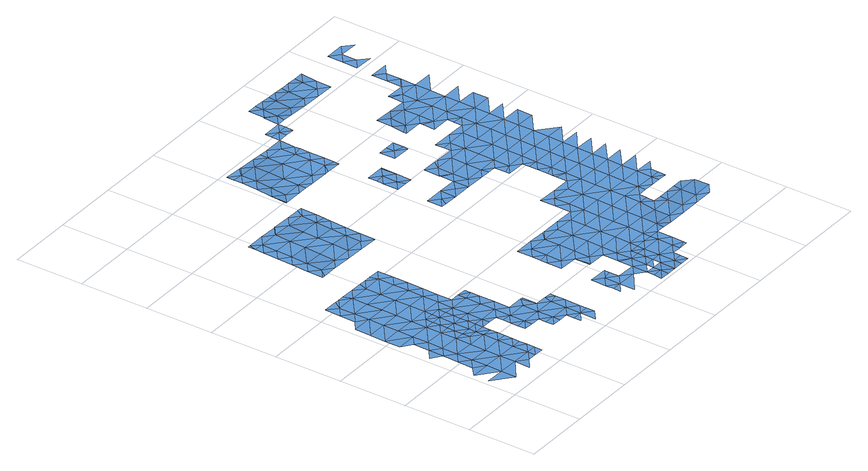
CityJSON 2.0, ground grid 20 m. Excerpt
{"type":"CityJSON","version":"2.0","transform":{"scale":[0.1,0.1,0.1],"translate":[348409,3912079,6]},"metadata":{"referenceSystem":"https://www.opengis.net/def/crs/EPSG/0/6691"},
"CityObjects":{
"waterbody1":{"type":"WaterBody","attributes":{"name":"7","class":"1140","function":"1","WaterBodyRiverFloodingRiskAttribute.description":"4","WaterBodyRiverFloodingRiskAttribute.rankOrg":"1","WaterBodyRiverFloodingRiskAttribute.adminType":"2","WaterBodyRiverFloodingRiskAttribute.scale":"L2"},"geometry":[{"type":"MultiSurface","lod":"1","boundaries":[[[0,1,2]],[[3,4,5]],[[4,1,5]],[[5,6,3]],[[0,7,1]],[[8,3,6]],[[9,10,11]],[[1,12,5]],[[10,8,13]],[[8,6,13]],[[11,10,14]],[[10,13,14]],[[6,5,12]],[[1,7,12]],[[15,16,17]],[[11,18,19]],[[20,21,7]],[[11,14,18]],[[13,6,22]],[[15,19,16]],[[6,12,22]],[[16,23,17]],[[17,24,25]],[[19,18,16]],[[21,26,7]],[[23,24,17]],[[7,26,12]],[[13,22,27]],[[14,13,28]],[[14,29,18]],[[13,27,28]],[[30,16,18]],[[12,31,22]],[[32,25,33]],[[21,34,26]],[[29,14,28]],[[29,30,18]],[[35,12,26]],[[32,33,36]],[[25,24,33]],[[37,28,27]],[[34,38,26]],[[23,16,30]],[[39,24,23]],[[12,35,31]],[[40,38,34]],[[41,37,27]],[[27,22,41]],[[30,39,23]],[[38,42,26]],[[26,42,35]],[[43,44,28]],[[28,44,29]],[[45,36,46]],[[36,33,46]],[[28,37,43]],[[47,33,24]],[[22,31,41]],[[42,48,35]],[[48,49,35]],[[35,49,31]],[[50,51,29]],[[52,45,53]],[[45,46,53]],[[29,44,50]],[[54,46,33]],[[30,29,51]],[[55,37,41]],[[49,56,31]],[[24,39,47]],[[51,57,30]],[[58,39,30]],[[56,59,31]],[[57,58,30]],[[41,31,59]],[[60,55,41]],[[52,53,61]],[[59,60,41]],[[33,47,54]],[[60,62,55]],[[63,47,39]],[[64,39,58]],[[61,53,65]],[[46,54,66]],[[53,46,67]],[[53,67,65]],[[68,54,47]],[[46,66,67]],[[64,58,69]],[[63,39,64]],[[62,70,71]],[[68,66,54]],[[72,65,67]],[[73,71,70]],[[62,74,70]],[[69,75,64]],[[68,47,63]],[[66,76,67]],[[77,78,79]],[[77,73,78]],[[73,70,78]],[[74,80,70]],[[72,67,81]],[[75,82,64]],[[78,83,79]],[[83,75,84]],[[85,86,87]],[[64,88,63]],[[84,79,83]],[[66,68,76]],[[89,85,87]],[[86,90,87]],[[83,82,75]],[[91,70,80]],[[92,89,87]],[[93,89,92]],[[81,67,94]],[[67,76,94]],[[80,93,92]],[[90,95,87]],[[78,70,91]],[[68,63,88]],[[78,96,83]],[[64,82,88]],[[68,97,76]],[[91,80,92]],[[98,81,94]],[[83,99,82]],[[97,68,88]],[[100,101,102]],[[78,91,96]],[[103,91,92]],[[104,88,82]],[[95,100,102]],[[101,105,102]],[[106,98,94]],[[92,87,107]],[[87,95,107]],[[83,108,99]],[[108,83,96]],[[109,103,92]],[[107,109,92]],[[82,99,104]],[[76,97,110]],[[94,76,111]],[[112,97,88]],[[95,102,107]],[[105,113,102]],[[114,91,103]],[[111,76,110]],[[112,88,104]],[[96,91,114]],[[115,99,108]],[[106,94,111]],[[114,116,96]],[[112,117,97]],[[96,116,108]],[[118,119,113]],[[110,97,117]],[[120,115,108]],[[118,121,119]],[[109,122,103]],[[123,106,111]],[[124,111,110]],[[107,102,125]],[[117,124,110]],[[102,113,125]],[[120,108,116]],[[109,107,126]],[[127,115,120]],[[128,129,119]],[[113,119,125]],[[124,130,111]],[[109,126,122]],[[123,111,130]],[[126,107,131]],[[107,125,131]],[[129,132,119]],[[133,125,119]],[[132,133,119]],[[122,126,134]],[[131,135,126]],[[136,131,125]],[[133,136,125]],[[137,135,131]],[[137,131,136]],[[138,135,137]],[[139,140,141]],[[140,139,142]],[[139,143,142]],[[144,142,143]],[[139,145,143]],[[146,144,143]],[[139,147,148]],[[145,149,143]],[[149,146,143]],[[139,148,145]],[[150,151,152]],[[153,154,152]],[[150,155,151]],[[153,152,151]],[[156,145,148]],[[157,154,153]],[[153,158,157]],[[157,158,159]],[[160,155,161]],[[148,162,156]],[[163,153,151]],[[160,164,155]],[[165,164,160]],[[151,155,166]],[[153,163,158]],[[156,162,167]],[[159,158,168]],[[155,164,166]],[[156,169,170]],[[151,166,163]],[[170,169,171]],[[156,167,169]],[[172,173,167]],[[174,165,171]],[[165,175,164]],[[176,166,164]],[[168,158,177]],[[158,163,177]],[[173,178,167]],[[167,178,169]],[[171,169,174]],[[175,176,164]],[[174,175,165]],[[178,179,169]],[[166,180,163]],[[179,181,169]],[[169,181,174]],[[163,180,177]],[[168,177,182]],[[180,166,176]],[[181,183,174]],[[182,177,184]],[[184,177,185]],[[175,174,186]],[[175,187,176]],[[177,180,185]],[[181,188,183]],[[186,187,175]],[[187,180,176]],[[174,183,186]],[[188,189,183]],[[190,184,185]],[[180,191,185]],[[189,192,183]],[[193,186,183]],[[191,190,185]],[[194,195,196]],[[180,187,197]],[[196,195,198]],[[191,180,197]],[[192,189,199]],[[187,186,193]],[[183,192,193]],[[200,198,195]],[[195,194,201]],[[193,202,187]],[[199,203,192]],[[204,190,191]],[[197,187,205]],[[195,201,200]],[[205,187,202]],[[205,206,197]],[[192,207,193]],[[191,197,206]],[[201,208,200]],[[192,203,209]],[[210,208,201]],[[211,202,193]],[[212,209,203]],[[204,191,206]],[[207,192,209]],[[208,213,200]],[[207,211,193]],[[214,215,204]],[[216,205,202]],[[206,214,204]],[[212,217,209]],[[214,218,215]],[[215,218,219]],[[208,210,213]],[[217,220,209]],[[221,207,209]],[[202,211,216]],[[222,214,206]],[[206,205,223]],[[218,224,219]],[[220,221,209]],[[223,205,216]],[[213,210,225]],[[223,222,206]],[[226,211,207]],[[214,222,218]],[[227,228,213]],[[229,220,217]],[[210,230,225]],[[228,227,231]],[[227,213,225]],[[232,233,231]],[[227,232,231]],[[222,234,218]],[[218,234,224]],[[207,221,226]],[[230,235,225]],[[216,211,236]],[[237,227,225]],[[236,211,226]],[[238,222,223]],[[239,221,220]],[[240,233,232]],[[241,220,229]],[[223,216,238]],[[242,232,227]],[[243,235,230]],[[221,244,226]],[[245,224,234]],[[216,236,238]],[[237,242,227]],[[246,234,222]],[[225,235,237]],[[238,247,222]],[[248,236,226]],[[240,232,249]],[[250,248,226]],[[239,220,241]],[[221,239,244]],[[250,226,244]],[[251,235,243]],[[229,252,241]],[[246,245,234]],[[249,232,242]],[[246,222,247]],[[253,254,255]],[[256,237,235]],[[251,256,235]],[[257,244,239]],[[258,236,248]],[[238,236,258]],[[251,255,254]],[[259,249,242]],[[246,260,245]],[[241,261,239]],[[254,256,251]],[[239,262,257]],[[263,242,237]],[[256,264,237]],[[265,245,260]],[[258,248,266]],[[241,252,267]],[[268,265,260]],[[254,253,269]],[[268,270,271]],[[272,238,258]],[[261,262,239]],[[273,246,247]],[[247,238,274]],[[271,270,275]],[[270,268,260]],[[266,276,258]],[[274,238,272]],[[241,267,261]],[[277,278,275]],[[263,237,264]],[[242,263,259]],[[269,279,254]],[[252,280,267]],[[246,281,260]],[[278,277,269]],[[254,282,256]],[[277,275,270]],[[273,281,246]],[[279,282,254]],[[283,272,258]],[[247,274,273]],[[284,285,259]],[[286,262,261]],[[277,279,269]],[[287,264,256]],[[260,288,270]],[[285,284,289]],[[290,283,258]],[[280,291,267]],[[258,276,290]],[[259,263,284]],[[287,263,264]],[[292,290,276]],[[272,293,274]],[[291,294,267]],[[283,293,272]],[[286,261,295]],[[287,256,282]],[[260,281,288]],[[261,267,294]],[[274,296,273]],[[277,270,297]],[[277,298,279]],[[263,299,284]],[[261,294,295]],[[292,300,290]],[[289,284,301]],[[293,296,274]],[[302,299,263]],[[303,304,305]],[[270,288,297]],[[306,282,279]],[[302,263,287]],[[300,307,290]],[[273,308,281]],[[303,309,304]],[[307,310,290]],[[290,310,283]],[[296,308,273]],[[298,306,279]],[[311,303,305]],[[277,297,298]],[[303,312,309]],[[301,284,299]],[[282,313,287]],[[309,312,314]],[[308,315,281]],[[310,316,283]],[[317,293,283]],[[288,281,315]],[[312,318,314]],[[315,319,288]],[[320,296,293]],[[321,301,299]],[[282,306,313]],[[297,288,319]],[[322,312,303]],[[302,287,323]],[[302,324,299]],[[325,303,311]],[[326,327,328]],[[323,324,302]],[[311,326,328]],[[325,322,303]],[[287,313,323]],[[298,297,329]],[[324,321,299]],[[325,311,328]],[[329,297,319]],[[329,330,298]],[[328,327,331]],[[332,315,308]],[[312,322,318]],[[308,296,333]],[[306,298,330]],[[306,334,313]],[[330,334,306]],[[335,319,315]],[[313,336,323]],[[337,338,331]],[[337,321,338]],[[321,324,338]],[[339,322,325]],[[340,318,322]],[[328,331,341]],[[325,328,339]],[[341,331,338]],[[336,313,334]],[[324,323,336]],[[339,328,341]],[[342,338,324]],[[329,319,343]],[[330,329,343]],[[344,342,324]],[[342,341,338]],[[322,345,340]],[[346,334,330]],[[345,322,339]],[[324,336,344]],[[347,336,334]],[[340,348,349]],[[349,348,350]],[[346,347,334]],[[340,345,348]],[[351,345,339]],[[352,341,342]],[[336,353,344]],[[339,341,351]],[[351,341,352]],[[354,350,348]],[[351,355,345]],[[356,352,342]],[[342,344,357]],[[358,354,348]],[[348,345,358]],[[357,356,342]],[[359,351,352]],[[345,355,358]],[[354,360,361]],[[361,360,362]],[[354,358,360]],[[355,363,358]],[[364,365,366]],[[364,362,365]],[[362,360,365]],[[367,368,369]],[[366,365,370]],[[371,368,367]],[[372,373,369]],[[369,368,372]],[[373,372,374]],[[375,374,372]]]}]},
"waterbody2":{"type":"WaterBody","attributes":{"name":"7","class":"1140","function":"1","WaterBodyRiverFloodingRiskAttribute.description":"4","WaterBodyRiverFloodingRiskAttribute.rankOrg":"2","WaterBodyRiverFloodingRiskAttribute.adminType":"2","WaterBodyRiverFloodingRiskAttribute.scale":"L2"},"geometry":[{"type":"MultiSurface","lod":"1","boundaries":[[[58,57,376]],[[43,377,44]],[[71,55,62]],[[71,73,377]],[[57,51,376]],[[378,376,51]],[[44,377,378]],[[50,44,378]],[[79,84,376]],[[55,43,37]],[[43,55,377]],[[71,377,55]],[[378,79,376]],[[77,79,378]],[[51,50,378]],[[376,75,69]],[[69,58,376]],[[378,73,77]],[[378,377,73]],[[84,75,376]]]}]},
"waterbody3":{"type":"WaterBody","attributes":{"name":"7","class":"1140","function":"1","WaterBodyRiverFloodingRiskAttribute.description":"4","WaterBodyRiverFloodingRiskAttribute.rankOrg":"1","WaterBodyRiverFloodingRiskAttribute.adminType":"2","WaterBodyRiverFloodingRiskAttribute.scale":"L2"},"geometry":[{"type":"MultiSurface","lod":"1","boundaries":[[[379,380,381]],[[382,383,379]],[[384,382,379]],[[385,382,384]],[[381,386,379]],[[387,388,385]],[[388,387,389]],[[387,390,389]],[[391,392,393]],[[390,394,389]],[[379,395,384]],[[387,385,384]],[[396,397,387]],[[398,399,400]],[[398,401,402]],[[395,379,403]],[[402,399,398]],[[404,399,402]],[[405,404,402]],[[406,405,402]],[[406,402,401]],[[401,407,406]],[[408,409,386]],[[410,411,409]],[[401,411,407]],[[386,403,379]],[[411,410,412]],[[391,407,412]],[[393,413,407]],[[414,399,404]],[[415,399,414]],[[415,416,399]],[[416,415,417]],[[418,417,415]],[[419,415,414]],[[386,411,403]],[[401,403,411]],[[403,401,395]],[[398,395,401]],[[387,384,395]],[[396,387,395]],[[411,412,407]],[[407,413,406]],[[406,413,405]],[[399,416,400]],[[416,417,420]],[[418,415,419]],[[407,391,393]],[[380,379,383]],[[396,395,398]],[[396,398,400]],[[396,400,416]],[[416,397,396]],[[416,420,397]],[[421,397,420]],[[390,421,394]],[[421,390,397]],[[397,390,387]],[[381,408,386]],[[408,381,422]],[[422,381,423]],[[423,381,380]],[[386,409,411]]]}]},
"waterbody4":{"type":"WaterBody","attributes":{"name":"7","class":"1140","function":"1","WaterBodyRiverFloodingRiskAttribute.description":"4","WaterBodyRiverFloodingRiskAttribute.rankOrg":"2","WaterBodyRiverFloodingRiskAttribute.adminType":"2","WaterBodyRiverFloodingRiskAttribute.scale":"L2"},"geometry":[{"type":"MultiSurface","lod":"1","boundaries":[[[424,425,426]],[[427,189,188]],[[189,427,428]],[[427,429,428]],[[429,427,178]],[[179,178,427]],[[179,427,181]],[[173,429,178]],[[173,430,429]],[[431,428,432]],[[203,428,431]],[[428,203,199]],[[430,172,433]],[[425,429,430]],[[425,434,429]],[[435,432,434]],[[436,425,437]],[[434,432,429]],[[425,430,426]],[[433,426,430]],[[428,429,432]],[[199,189,428]],[[188,181,427]],[[436,434,425]],[[438,435,439]],[[435,438,432]],[[440,426,433]],[[438,431,432]],[[441,442,433]],[[433,442,440]],[[172,162,433]],[[162,441,433]],[[424,437,425]]]}]},
"waterbody5":{"type":"WaterBody","attributes":{"name":"7","class":"1140","function":"1","WaterBodyRiverFloodingRiskAttribute.description":"4","WaterBodyRiverFloodingRiskAttribute.rankOrg":"1","WaterBodyRiverFloodingRiskAttribute.adminType":"2","WaterBodyRiverFloodingRiskAttribute.scale":"L2"},"geometry":[{"type":"MultiSurface","lod":"1","boundaries":[[[443,444,445]],[[443,445,446]],[[443,446,447]],[[447,446,448]],[[449,447,448]],[[450,447,449]],[[451,450,449]],[[452,450,451]],[[453,452,451]],[[445,448,446]],[[454,455,456]],[[457,458,459]],[[458,457,460]],[[461,455,454]],[[461,454,462]],[[445,462,454]],[[460,463,458]],[[464,458,465]],[[447,450,464]],[[466,464,450]],[[466,450,467]],[[468,454,456]],[[467,450,452]],[[464,469,447]],[[470,445,444]],[[469,443,447]],[[471,451,449]],[[472,449,448]],[[470,462,445]],[[473,470,444]],[[473,444,474]],[[471,453,451]],[[458,463,475]],[[459,458,464]],[[466,459,464]],[[465,458,475]],[[476,474,477]],[[445,454,448]],[[465,475,478]],[[468,472,448]],[[478,479,465]],[[479,478,480]],[[479,480,477]],[[479,477,444]],[[479,444,443]],[[481,449,472]],[[481,471,449]],[[468,448,454]],[[464,465,469]],[[465,443,469]],[[465,479,443]],[[477,474,444]],[[477,480,476]],[[476,480,482]]]}]},
"waterbody6":{"type":"WaterBody","attributes":{"name":"7","class":"1140","function":"1","WaterBodyRiverFloodingRiskAttribute.description":"4","WaterBodyRiverFloodingRiskAttribute.rankOrg":"1","WaterBodyRiverFloodingRiskAttribute.adminType":"2","WaterBodyRiverFloodingRiskAttribute.scale":"L2"},"geometry":[{"type":"MultiSurface","lod":"1","boundaries":[[[483,484,485]],[[486,487,488]],[[488,487,489]],[[487,490,489]],[[484,491,485]],[[483,492,493]],[[492,487,486]],[[485,490,487]],[[490,485,491]],[[483,485,492]],[[492,485,487]]]}]},
"waterbody7":{"type":"WaterBody","attributes":{"name":"7","class":"1140","function":"1","WaterBodyRiverFloodingRiskAttribute.description":"4","WaterBodyRiverFloodingRiskAttribute.rankOrg":"1","WaterBodyRiverFloodingRiskAttribute.adminType":"2","WaterBodyRiverFloodingRiskAttribute.scale":"L2"},"geometry":[{"type":"MultiSurface","lod":"1","boundaries":[[[494,495,496]],[[496,497,494]],[[494,453,498]],[[497,453,494]],[[499,494,500]],[[494,499,495]],[[498,500,494]]]}]},
"waterbody8":{"type":"WaterBody","attributes":{"name":"7","class":"1140","function":"1","WaterBodyRiverFloodingRiskAttribute.description":"4","WaterBodyRiverFloodingRiskAttribute.rankOrg":"1","WaterBodyRiverFloodingRiskAttribute.adminType":"2","WaterBodyRiverFloodingRiskAttribute.scale":"L2"},"geometry":[{"type":"MultiSurface","lod":"1","boundaries":[[[501,502,503]],[[501,504,502]],[[501,505,504]],[[503,506,501]],[[507,501,506]],[[507,505,501]]]}]},
"waterbody9":{"type":"WaterBody","attributes":{"name":"7","class":"1140","function":"1","WaterBodyRiverFloodingRiskAttribute.description":"4","WaterBodyRiverFloodingRiskAttribute.rankOrg":"1","WaterBodyRiverFloodingRiskAttribute.adminType":"2","WaterBodyRiverFloodingRiskAttribute.scale":"L2"},"geometry":[{"type":"MultiSurface","lod":"1","boundaries":[[[508,509,510]],[[511,512,509]],[[511,513,512]],[[514,515,495]],[[513,516,512]],[[509,512,510]],[[517,518,519]],[[520,517,519]],[[519,521,520]],[[519,522,521]],[[523,522,519]],[[524,518,517]],[[524,525,518]],[[526,527,510]],[[528,526,529]],[[529,515,514]],[[530,523,527]],[[518,527,523]],[[527,518,510]],[[508,510,525]],[[531,523,530]],[[495,515,532]],[[525,510,518]],[[526,528,527]],[[529,526,515]],[[515,526,512]],[[510,512,526]],[[515,512,516]],[[532,515,516]],[[523,531,522]],[[528,530,527]],[[519,518,523]]]}]}
},
"vertices":[
[66,42,6],[67,88,6],[10,89,6],[39,158,6],[11,135,6],[68,134,6],[68,180,6],[124,87,6],[40,204,6],[13,274,5],[41,250,6],[42,296,6],[124,133,6],[69,227,6],[70,273,6],[15,366,5],[71,365,6],[15,412,5],[71,319,6],[43,343,6],[123,41,6],[152,63,6],[125,179,6],[72,412,6],[73,458,6],[16,459,5],[180,86,6],[126,226,6],[127,272,6],[127,318,6],[128,364,6],[182,179,6],[17,505,5],[74,504,6],[180,63,6],[181,132,6],[46,528,5],[155,248,6],[209,86,6],[129,411,6],[208,62,6],[183,225,6],[209,109,6],[155,271,6],[155,295,6],[46,574,6],[75,550,6],[130,457,6],[210,132,6],[210,155,6],[156,318,6],[156,341,6],[47,620,6],[75,596,6],[131,503,6],[183,248,6],[210,178,6],[157,364,6],[157,387,6],[211,201,6],[211,224,6],[91,619,6],[211,247,6],[187,456,6],[186,410,6],[104,619,6],[131,549,6],[132,595,6],[187,502,6],[185,386,6],[240,270,6],[212,270,6],[123,619,6],[212,294,6],[240,247,6],[214,386,6],[188,548,6],[213,317,6],[241,316,6],[213,340,6],[268,246,6],[161,618,6],[243,409,6],[242,362,6],[213,363,6],[267,177,6],[267,154,6],[295,177,6],[243,455,6],[267,200,6],[295,154,6],[297,269,6],[296,223,6],[268,223,6],[189,594,6],[324,153,6],[298,315,6],[244,501,6],[197,617,6],[271,385,6],[323,130,6],[323,107,6],[352,129,6],[325,245,6],[271,431,6],[351,106,6],[218,617,6],[352,176,6],[299,361,6],[353,222,6],[245,547,6],[246,594,6],[272,477,6],[380,106,6],[326,292,6],[298,385,6],[327,338,6],[273,524,6],[379,83,6],[408,82,6],[327,367,6],[379,60,6],[375,245,6],[237,617,6],[274,570,6],[408,128,6],[381,198,6],[327,384,6],[407,36,6],[436,59,6],[274,616,6],[409,175,6],[436,84,6],[436,105,6],[382,244,6],[416,198,6],[437,151,6],[438,181,6],[438,197,6],[578,79,6],[550,79,6],[549,57,6],[550,103,6],[579,126,6],[551,149,6],[607,102,6],[608,148,6],[577,33,6],[635,78,6],[607,132,6],[552,242,6],[581,264,6],[553,288,6],[582,310,6],[553,306,6],[609,241,6],[664,101,6],[554,334,6],[583,357,6],[555,380,6],[611,194,6],[608,194,6],[663,55,6],[639,310,6],[637,217,6],[665,193,6],[638,263,6],[692,77,6],[611,379,6],[692,124,6],[664,141,6],[664,147,6],[691,54,6],[720,77,6],[693,170,6],[694,216,7],[695,262,7],[639,356,6],[720,100,6],[721,123,6],[695,309,7],[721,146,6],[661,378,6],[750,169,6],[668,378,6],[696,355,7],[751,215,7],[751,261,7],[750,146,6],[778,145,6],[725,377,7],[753,354,7],[807,168,6],[808,214,7],[632,656,7],[645,679,7],[616,657,7],[752,308,7],[617,703,7],[806,145,6],[674,702,7],[673,656,7],[808,260,7],[835,144,6],[782,376,7],[809,307,7],[810,353,7],[864,213,7],[702,678,7],[864,167,6],[730,655,7],[865,259,7],[863,144,5],[730,701,7],[811,399,7],[783,423,7],[866,306,7],[892,143,3],[811,445,7],[783,469,7],[920,166,2],[921,212,1],[867,398,7],[867,352,7],[840,468,7],[758,677,7],[922,259,7],[759,724,7],[731,740,7],[948,143,3],[786,654,7],[731,747,7],[760,770,7],[732,793,7],[868,444,7],[815,676,7],[923,305,7],[816,723,7],[923,351,7],[978,211,2],[777,793,7],[977,165,4],[817,769,7],[818,653,7],[950,235,4],[897,467,7],[925,443,7],[924,397,7],[951,281,7],[789,792,7],[950,258,7],[843,653,7],[1005,142,5],[843,607,7],[871,629,7],[843,618,7],[872,675,7],[978,234,4],[979,304,7],[846,791,7],[926,490,7],[1035,210,3],[1007,234,4],[874,768,7],[873,722,7],[898,500,7],[979,281,7],[1034,164,5],[898,513,7],[899,606,7],[927,536,7],[898,527,7],[980,350,7],[982,442,7],[981,396,7],[899,559,7],[1007,280,7],[927,582,7],[899,584,7],[928,628,7],[1062,141,6],[983,489,7],[929,674,7],[1037,349,7],[874,814,7],[846,810,7],[1035,233,5],[930,721,7],[983,535,7],[846,838,7],[1036,303,7],[1091,163,7],[1036,280,7],[1038,395,7],[1092,209,4],[1064,233,5],[1039,441,7],[984,581,7],[985,627,7],[931,813,7],[1064,279,7],[903,837,7],[930,767,7],[877,953,7],[848,937,7],[848,930,7],[986,673,7],[1065,302,7],[1039,488,7],[849,976,10],[1065,325,7],[905,929,7],[878,999,11],[986,720,7],[850,1023,11],[1040,534,7],[1094,348,7],[1095,394,7],[906,1022,9],[1041,580,7],[1095,441,7],[960,836,7],[934,998,7],[987,766,7],[988,812,7],[934,952,7],[905,919,7],[904,883,7],[933,906,7],[1042,626,7],[1043,673,7],[961,882,7],[1097,533,7],[1096,487,7],[1043,719,7],[1098,579,7],[1044,765,7],[960,863,7],[989,858,7],[990,951,7],[963,1021,7],[990,905,7],[1046,857,7],[1099,625,7],[1045,811,7],[991,997,7],[1100,718,7],[1101,764,7],[992,1043,7],[964,1057,7],[964,1067,7],[1047,950,7],[1046,904,7],[1102,810,7],[1021,1066,7],[1048,996,7],[1103,903,7],[1102,856,7],[1049,1042,7],[1104,949,7],[1050,1088,7],[1021,1068,7],[1021,1112,7],[1106,1041,7],[1022,1157,7],[1050,1135,7],[1022,1158,7],[1023,1205,12],[1052,1227,12],[1024,1251,12],[1079,1157,7],[1080,1204,11],[1053,1273,12],[1025,1297,12],[1081,1296,12],[1109,1272,12],
[185,363,6],[183,271,6],[184,317,6],
[364,869,13],[393,892,14],[365,915,15],[392,845,12],[392,866,13],[363,823,11],[391,799,10],[308,916,16],[362,776,10],[390,754,9],[390,753,9],[362,730,8],[172,941,17],[166,942,17],[166,920,17],[390,707,8],[306,824,13],[306,777,12],[305,731,10],[250,825,14],[192,779,13],[249,778,12],[250,871,15],[193,826,15],[307,870,14],[164,803,14],[165,849,15],[194,872,15],[194,918,17],[337,939,15],[280,940,16],[278,940,16],[251,917,17],[223,941,17],[166,895,16],[163,757,12],[191,733,11],[248,732,10],[219,710,10],[173,710,11],[162,710,11],[276,709,10],[333,708,9],[378,938,15],[394,938,15],
[747,7,5],[748,30,6],[719,8,4],[749,123,6],[806,122,6],[748,77,6],[720,54,6],[834,98,6],[805,76,6],[691,31,6],[776,53,6],[805,52,6],[776,30,6],[776,7,5],[833,60,6],[833,52,6],[690,8,4],[662,32,6],[662,9,4],
[481,1052,16],[480,1006,15],[537,1005,15],[538,1051,15],[538,1097,16],[594,1050,15],[595,1096,14],[539,1143,16],[596,1142,14],[568,1166,15],[625,1165,16],[594,1004,15],[622,980,15],[622,994,15],[449,1168,21],[425,1145,22],[454,1168,20],[397,1169,22],[576,981,15],[565,981,15],[397,1149,22],[482,1144,19],[425,1099,22],[511,1167,17],[539,1166,16],[622,1026,15],[481,1098,19],[508,982,15],[624,1119,14],[623,1073,15],[479,983,15],[451,983,15],[397,1123,22],[397,984,15],[423,1007,15],[396,1076,21],[424,1053,18],[395,1030,17],[624,1102,15],[394,984,15],
[675,887,7],[620,888,7],[648,864,7],[675,794,7],[647,818,7],[654,795,7],[618,795,7],[619,841,7],[620,861,7],[676,841,7],[677,887,7],
[653,1188,17],[682,1210,18],[625,1211,17],[625,1192,17],[653,1165,17],[682,1188,18],[681,1164,17],
[762,908,7],[734,932,7],[734,886,7],[762,932,7],[791,931,7],[790,885,7],[791,897,7],
[769,1301,20],[741,1302,21],[769,1278,18],[712,1302,22],[712,1279,22],[684,1303,22],[707,1210,18],[711,1233,19],[683,1256,21],[854,1300,18],[825,1277,16],[882,1276,15],[883,1299,17],[911,1299,17],[910,1253,14],[881,1230,14],[826,1300,18],[797,1301,19],[768,1232,15],[825,1231,14],[796,1208,15],[739,1209,17],[853,1207,14],[909,1206,14],[683,1255,21]
]}
